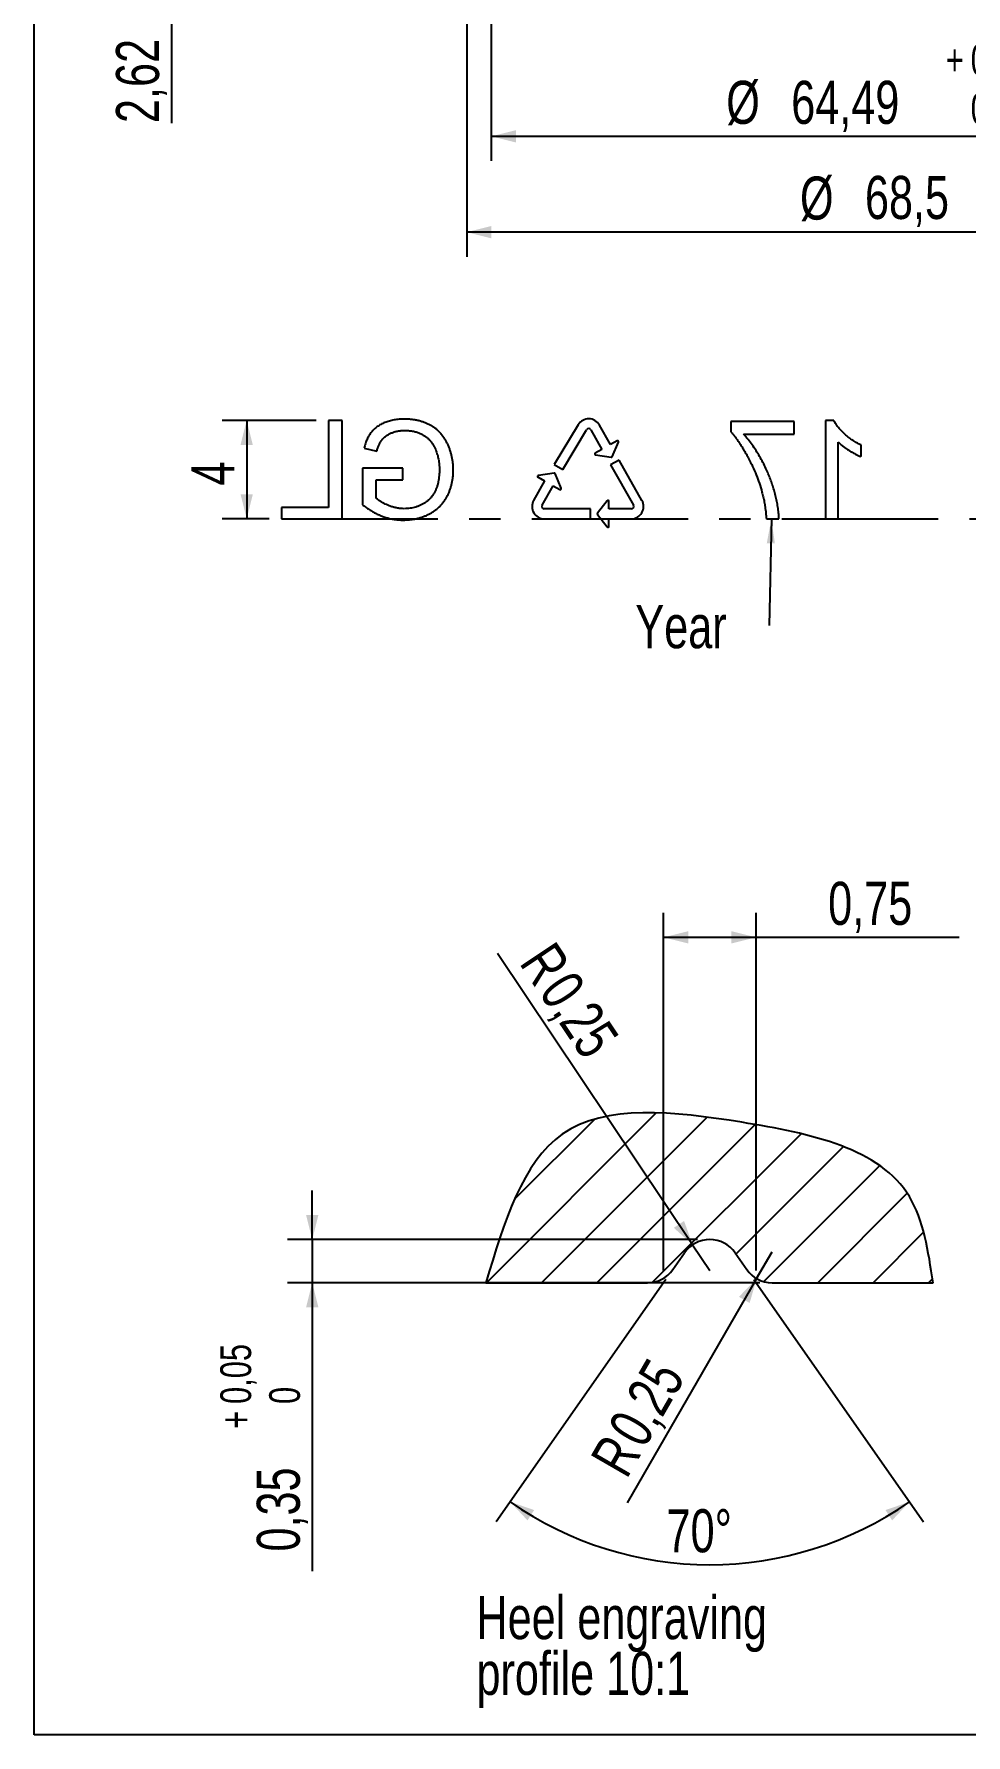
# Model space of a CAD drawing. Header units: millimetres. Extents: x -54 to 586, y 8 to 412.
# Drawn here: x 8 to 83.7, y 8 to 146.2 of the extents above; entities that cross this region are included whole.
import ezdxf

# ---------------------------------------------------------------- set-up
doc = ezdxf.new("R2010")
doc.units = ezdxf.units.MM
doc.header["$PDSIZE"] = -1
doc.linetypes.add('CENTERX2', pattern=[20.32, 12.7, -2.54, 2.54, -2.54])
for name, color, linetype in [('CENTERLINE', 4, 'CENTERX2'), ('DIMENSIONS', 2, 'Continuous'), ('HATCH', 3, 'Continuous'), ('TEXT', 2, 'Continuous')]:
    doc.layers.add(name, color=color, linetype=linetype)
doc.layers.add('OUTLINE', color=7, linetype='Continuous', lineweight=25)
doc.styles.add('SLDTEXTSTYLE0', font='TXT', dxfattribs={"width": 0.75})
doc.dimstyles.new('SLDDIMSTYLE0', dxfattribs={"dimtxt": 3.5, "dimasz": 2, "dimexe": 0, "dimexo": 0.0625, "dimgap": 0.875, "dimtad": 1, "dimrnd": 1e-09, "dimzin": 12, "dimdsep": 46, "dimtxsty": 'SLDTEXTSTYLE0', "dimsah": 1, "dimcen": 0.09, "dimadec": 0, "dimazin": 3, "dimtfac": 1, "dimtofl": 0, "dimtmove": 0, "dimatfit": 3, "dimfxl": 0, "dimfrac": 2, "dimtolj": 1, "dimtzin": 12, "dimarcsym": 0})
doc.dimstyles.new('SLDDIMSTYLE11', dxfattribs={"dimtxt": 0.18, "dimasz": 2, "dimexe": 0, "dimexo": 0.0625, "dimgap": 0, "dimtad": 0, "dimtih": 1, "dimtoh": 1, "dimdec": 0, "dimrnd": 1e-09, "dimzin": 0, "dimdsep": 46, "dimtxsty": 'Standard', "dimsah": 1, "dimcen": 0.09, "dimadec": 0, "dimazin": 0, "dimtfac": 2, "dimtdec": 0, "dimtofl": 0, "dimtmove": 0, "dimatfit": 3, "dimfxl": 0, "dimfrac": 2, "dimtolj": 1, "dimtzin": 0, "dimarcsym": 0})
doc.dimstyles.new('SLDDIMSTYLE12', dxfattribs={"dimtxt": 3.5, "dimasz": 2, "dimexe": 0, "dimexo": 0.0625, "dimgap": 0.875, "dimtad": 1, "dimlfac": 0.1, "dimrnd": 1e-09, "dimdsep": 46, "dimtxsty": 'SLDTEXTSTYLE0', "dimsah": 1, "dimcen": 0.09, "dimadec": 0, "dimazin": 2, "dimtfac": 1, "dimtofl": 0, "dimtmove": 0, "dimatfit": 3, "dimfxl": 0, "dimfrac": 2, "dimtolj": 1, "dimtzin": 12, "dimarcsym": 0})
doc.dimstyles.new('SLDDIMSTYLE13', dxfattribs={"dimtxt": 3.5, "dimasz": 2, "dimexe": 0, "dimexo": 0.0625, "dimgap": 0.875, "dimtad": 1, "dimlfac": 0.1, "dimrnd": 1e-09, "dimdsep": 46, "dimtxsty": 'SLDTEXTSTYLE0', "dimsah": 1, "dimcen": 0.09, "dimadec": 0, "dimazin": 2, "dimtol": 1, "dimtp": 0.05, "dimtfac": 1, "dimtmove": 0, "dimatfit": 0, "dimfxl": 0, "dimfrac": 2, "dimtolj": 1, "dimarcsym": 0})
doc.dimstyles.new('SLDDIMSTYLE14', dxfattribs={"dimtxt": 3.5, "dimasz": 2, "dimexe": 0, "dimexo": 0.0625, "dimgap": 0.875, "dimtad": 1, "dimdec": 4, "dimlfac": 0.1, "dimzin": 12, "dimdsep": 46, "dimtxsty": 'SLDTEXTSTYLE0', "dimsah": 1, "dimcen": 0.09, "dimazin": 3, "dimtfac": 1, "dimtofl": 0, "dimtmove": 0, "dimatfit": 3, "dimfxl": 0, "dimfrac": 2, "dimtolj": 1, "dimtzin": 12, "dimarcsym": 0})
doc.dimstyles.new('SLDDIMSTYLE15', dxfattribs={"dimtxt": 3.5, "dimasz": 2, "dimexe": 0, "dimexo": 0.0625, "dimgap": 0.875, "dimtad": 1, "dimlfac": 0.1, "dimrnd": 1e-09, "dimdsep": 46, "dimtxsty": 'SLDTEXTSTYLE0', "dimsah": 1, "dimcen": 0, "dimadec": 0, "dimazin": 2, "dimtfac": 1, "dimtofl": 0, "dimtmove": 0, "dimatfit": 3, "dimfxl": 0, "dimfrac": 2, "dimtolj": 1, "dimtzin": 12, "dimarcsym": 0})
doc.dimstyles.new('SLDDIMSTYLE21', dxfattribs={"dimtxt": 3.5, "dimasz": 2, "dimexe": 0, "dimexo": 0.0625, "dimgap": 0.875, "dimtad": 1, "dimlfac": 0.5, "dimrnd": 1e-09, "dimzin": 12, "dimdsep": 46, "dimtxsty": 'SLDTEXTSTYLE0', "dimsah": 1, "dimcen": 0.09, "dimadec": 0, "dimazin": 3, "dimtfac": 1, "dimtofl": 0, "dimtmove": 0, "dimatfit": 3, "dimfxl": 0, "dimfrac": 2, "dimtolj": 1, "dimtzin": 12, "dimarcsym": 0})
doc.dimstyles.new('SLDDIMSTYLE5', dxfattribs={"dimtxt": 3.5, "dimasz": 2, "dimexe": 0, "dimexo": 0.0625, "dimgap": 0.875, "dimtad": 1, "dimrnd": 1e-09, "dimzin": 12, "dimdsep": 46, "dimtxsty": 'SLDTEXTSTYLE0', "dimsah": 1, "dimcen": 0.09, "dimadec": 0, "dimazin": 3, "dimtol": 1, "dimtp": 0.05, "dimtfac": 1, "dimtofl": 0, "dimtmove": 0, "dimatfit": 3, "dimfxl": 0, "dimfrac": 2, "dimtolj": 1, "dimarcsym": 0})
doc.dimstyles.new('SLDDIMSTYLE6', dxfattribs={"dimtxt": 3.5, "dimasz": 2, "dimexe": 0, "dimexo": 0.0625, "dimgap": 0.875, "dimtad": 1, "dimrnd": 1e-09, "dimzin": 12, "dimdsep": 46, "dimtxsty": 'SLDTEXTSTYLE0', "dimsah": 1, "dimcen": 0.09, "dimadec": 0, "dimazin": 3, "dimtfac": 1, "dimtmove": 0, "dimatfit": 0, "dimfxl": 0, "dimfrac": 2, "dimtolj": 1, "dimtzin": 12, "dimarcsym": 0})

# ---------------------------------------------------------------- blocks, each defined once
blk = doc.blocks.new('SW_NOTE_0')
at = {"layer": 'TEXT', "color": 0, "char_height": 3.5, "attachment_point": 1, "style": 'SLDTEXTSTYLE0'}
for s, insert in [('Heel engraving', (0, 4.5)), ('profile 10:1', (0, -0.03))]:
    blk.add_mtext(s, dxfattribs=dict(at, insert=insert))
blk = doc.blocks.new('_D_7')
at = {"layer": 'DIMENSIONS'}
for p, q in [((45.16, 148.82), (45.16, 135.93)), ((109.66, 148.82), (109.66, 135.93)), ((45.16, 137.93), (109.66, 137.93))]:
    blk.add_line(p, q, dxfattribs=at)
for points in [[(45.16, 137.93), (47.16, 137.43), (47.16, 138.43)], [(109.66, 137.93), (107.66, 138.43), (107.66, 137.43)]]:
    blk.add_solid(points, dxfattribs=at)
at = {"layer": 'DIMENSIONS', "attachment_point": 1, "style": 'SLDTEXTSTYLE0'}
for s, insert, char_height in [('0,05', (84.11, 145.4), 2.5), ('+', (82.08, 145.4), 2.5), ('%%c', (64.25, 142.44), 3.5), ('64,49', (69.53, 142.44), 3.5), ('0', (84.11, 141.43), 2.5)]:
    blk.add_mtext(s, dxfattribs=dict(at, insert=insert, char_height=char_height))
blk = doc.blocks.new('_D_14')
at = {"layer": 'DIMENSIONS'}
for p, q in [((43.16, 161.32), (43.16, 128.14)), ((111.66, 161.32), (111.66, 128.14)), ((111.66, 130.14), (43.16, 130.14))]:
    blk.add_line(p, q, dxfattribs=at)
for points in [[(43.16, 130.14), (45.16, 129.64), (45.16, 130.64)], [(111.66, 130.14), (109.66, 130.64), (109.66, 129.64)]]:
    blk.add_solid(points, dxfattribs=at)
at = {"layer": 'DIMENSIONS', "char_height": 3.5, "attachment_point": 1, "style": 'SLDTEXTSTYLE0'}
for s, insert in [('%%c', (70.24, 134.66)), ('68,5', (75.52, 134.71))]:
    blk.add_mtext(s, dxfattribs=dict(at, insert=insert))
blk = doc.blocks.new('_D_24')
at = {"layer": 'DIMENSIONS'}
for p, q in [((19.18, 152.44), (19.18, 156.44)), ((48.24, 152.44), (17.18, 152.44)), ((19.18, 152.44), (19.18, 149.82)), ((44.16, 149.82), (17.18, 149.82)), ((19.18, 149.82), (19.18, 139.01))]:
    blk.add_line(p, q, dxfattribs=at)
for points in [[(19.18, 152.44), (19.68, 154.44), (18.68, 154.44)], [(19.18, 149.82), (18.68, 147.82), (19.68, 147.82)]]:
    blk.add_solid(points, dxfattribs=at)
at = {"layer": 'DIMENSIONS', "insert": (14.66, 139.01), "char_height": 3.5, "attachment_point": 1, "rotation": 90, "style": 'SLDTEXTSTYLE0'}
blk.add_mtext('2,62', dxfattribs=at)
blk = doc.blocks.new('_D_30')
at = {"layer": 'DIMENSIONS'}
for p, q in [((59.16, 45.76), (59.16, 74.83)), ((66.67, 45.76), (66.67, 74.83)), ((59.16, 72.83), (66.67, 72.83)), ((66.67, 72.83), (83.17, 72.83))]:
    blk.add_line(p, q, dxfattribs=at)
for points in [[(59.16, 72.83), (61.16, 72.33), (61.16, 73.33)], [(66.67, 72.83), (64.67, 73.33), (64.67, 72.33)]]:
    blk.add_solid(points, dxfattribs=at)
at = {"layer": 'DIMENSIONS', "insert": (72.53, 77.34), "char_height": 3.5, "attachment_point": 1, "style": 'SLDTEXTSTYLE0'}
blk.add_mtext('0,75', dxfattribs=at)
blk = doc.blocks.new('_D_31')
at = {"layer": 'DIMENSIONS'}
for p, q in [((30.61, 48.26), (30.61, 52.26)), ((61.91, 48.26), (28.61, 48.26)), ((30.61, 48.26), (30.61, 44.76)), ((66.97, 44.76), (28.61, 44.76)), ((30.61, 44.76), (30.61, 21.32))]:
    blk.add_line(p, q, dxfattribs=at)
for points in [[(30.61, 48.26), (31.11, 50.26), (30.11, 50.26)], [(30.61, 44.76), (30.11, 42.76), (31.11, 42.76)]]:
    blk.add_solid(points, dxfattribs=at)
at = {"layer": 'DIMENSIONS', "attachment_point": 1, "rotation": 90, "style": 'SLDTEXTSTYLE0'}
for s, insert, char_height in [('0,05', (23.14, 34.9), 2.5), ('0', (27.11, 34.9), 2.5), ('+', (23.14, 32.88), 2.5), ('0,35', (26.1, 22.91), 3.5)]:
    blk.add_mtext(s, dxfattribs=dict(at, insert=insert, char_height=char_height))
blk = doc.blocks.new('_D_32')
at = {"layer": 'DIMENSIONS'}
for p, q in [((59.33, 45.01), (45.54, 25.31)), ((66.49, 45.01), (80.28, 25.31))]:
    blk.add_line(p, q, dxfattribs=at)
blk.add_arc((62.91, 50.12), 28.28, 235, 305, dxfattribs=at)
for points in [[(46.69, 26.95), (48.1, 25.44), (48.64, 26.28)], [(79.14, 26.95), (77.19, 26.28), (77.73, 25.44)]]:
    blk.add_solid(points, dxfattribs=at)
at = {"layer": 'DIMENSIONS', "insert": (59.4, 26.35), "char_height": 3.5, "attachment_point": 1, "style": 'SLDTEXTSTYLE0'}
blk.add_mtext('70°', dxfattribs=at)
blk = doc.blocks.new('_D_33')
at = {"layer": 'DIMENSIONS'}
for q in [(45.67, 71.51), (62.91, 45.76)]:
    blk.add_line((61.52, 47.84), q, dxfattribs=at)
blk.add_solid([(61.52, 47.84), (60.82, 49.78), (59.99, 49.22)], dxfattribs=at)
at = {"layer": 'DIMENSIONS', "char_height": 3.5, "attachment_point": 1, "rotation": 303.8129, "style": 'SLDTEXTSTYLE0'}
for s, insert in [('R', (50.28, 72.69)), ('0,25', (51.86, 70.34))]:
    blk.add_mtext(s, dxfattribs=dict(at, insert=insert))
blk = doc.blocks.new('_D_34')
at = {"layer": 'DIMENSIONS'}
for q in [(67.97, 47.26), (56.2, 26.87)]:
    blk.add_line((66.72, 45.09), q, dxfattribs=at)
blk.add_solid([(66.72, 45.09), (65.28, 43.61), (66.15, 43.11)], dxfattribs=at)
at = {"layer": 'DIMENSIONS', "char_height": 3.5, "attachment_point": 1, "rotation": 60, "style": 'SLDTEXTSTYLE0'}
for s, insert in [('0,25', (54.53, 32.93)), ('R', (53.12, 30.48))]:
    blk.add_mtext(s, dxfattribs=dict(at, insert=insert))
blk = doc.blocks.new('_D_53')
at = {"layer": 'DIMENSIONS'}
for p, q in [((30.92, 114.84), (23.28, 114.84)), ((25.28, 114.84), (25.28, 106.84)), ((27.12, 106.84), (23.28, 106.84))]:
    blk.add_line(p, q, dxfattribs=at)
for points in [[(25.28, 114.84), (24.78, 112.84), (25.78, 112.84)], [(25.28, 106.84), (25.78, 108.84), (24.78, 108.84)]]:
    blk.add_solid(points, dxfattribs=at)
at = {"layer": 'DIMENSIONS', "insert": (20.77, 109.55), "char_height": 3.5, "attachment_point": 1, "rotation": 90, "style": 'SLDTEXTSTYLE0'}
blk.add_mtext('4', dxfattribs=at)
blk = doc.blocks.new('SW_NOTE_11')
at = {"layer": 'TEXT', "color": 0, "insert": (-10.87, 1.66), "char_height": 3.5, "attachment_point": 1, "style": 'SLDTEXTSTYLE0'}
blk.add_mtext('Year', dxfattribs=at)

msp = doc.modelspace()

# ---------------------------------------------------------------- hatches: boundary and pattern name
at = {"layer": 'HATCH'}
h = msp.add_hatch(dxfattribs=at)
h.set_pattern_fill('ANSI31', color=256, style=0)
edge = h.paths.add_edge_path(flags=0)
edge.add_arc((62.91347, 45.75915), 2.5, 35, 145, ccw=False)
edge.add_line((64.96135, 47.19309), (65.91915, 45.82521))
edge.add_arc((67.96703, 47.25915), 2.5, 215, 270)
edge.add_line((67.96703, 44.75915), (81.05272, 44.75915))
edge.add_spline(control_points=[(81.05272, 44.75915), (80.66935, 47.30601), (79.49918, 55.07985), (65.64134, 58.07675), (49.27011, 59.83393), (46.19794, 49.65942), (44.71831, 44.75915)], knot_values=[0, 0, 0, 0, 0.144171711, 0.440059394, 0.730319778, 1, 1, 1, 1], weights=[1, 1, 1, 1, 1, 1, 1], degree=3, periodic=0)
edge.add_line((44.71831, 44.75915), (57.85991, 44.75915))
edge.add_arc((57.85991, 47.25915), 2.5, 270, 325)
edge.add_line((59.90779, 45.82521), (60.86559, 47.19309))

# ---------------------------------------------------------------- linework, layer by layer
at = {"color": 2}
for p in [(59.16133, 44.75915), (66.66561, 44.75915)]:
    msp.add_point(p, dxfattribs=at)
at = {"layer": 'CENTERLINE'}
msp.add_line((28.1222, 106.84396), (169.03998, 106.84396), dxfattribs=at)
at = {"layer": 'OUTLINE'}
for p, q in [((8, 8), (8, 412)), ((31.91707, 114.84395), (31.91707, 107.76703)), ((33.04528, 114.84395), (31.91707, 114.84395)), ((33.04528, 106.84394), (33.04528, 114.84395)), ((72.98759, 114.84395), (72.32733, 114.84395)), ((72.32733, 114.84395), (72.32733, 106.84394)), ((52.21758, 114.48716), (50.27236, 111.26267)), ((50.95736, 110.84943), (52.90258, 114.07392)), ((53.24362, 114.06903), (54.13897, 112.48319)), ((54.83561, 112.87652), (53.94025, 114.46233)), ((64.63502, 114.7414), (64.63502, 113.91126)), ((69.76323, 114.7414), (64.63502, 114.7414)), ((65.66067, 113.71576), (69.76323, 113.71576)), ((69.76323, 113.71576), (69.76323, 114.7414)), ((34.81772, 112.58917), (35.84976, 112.32953)), ((54.13897, 112.48319), (53.6012, 112.17957)), ((53.62877, 112.03079), (54.90441, 111.84113)), ((55.37337, 113.18015), (54.83561, 112.87652)), ((54.99, 111.88947), (55.48654, 113.07971)), ((73.35297, 106.84394), (73.35297, 113.07793)), ((75.19913, 111.89847), (75.19913, 112.84398)), ((34.6863, 110.94652), (34.6863, 107.98662)), ((37.96836, 110.94652), (34.6863, 110.94652)), ((37.96836, 110.02343), (37.96836, 110.94652)), ((50.27236, 111.26267), (50.95736, 110.84943)), ((55.5501, 111.61106), (54.85347, 111.21773)), ((54.85347, 111.21773), (56.70493, 107.93852)), ((57.40157, 108.33185), (55.5501, 111.61106)), ((35.81451, 108.50744), (35.81451, 110.02343)), ((35.81451, 110.02343), (37.96836, 110.02343)), ((49.49049, 109.91763), (48.59513, 108.33185)), ((48.95272, 110.22125), (49.49049, 109.91763)), ((50.25593, 110.55975), (48.98029, 110.37009)), ((49.29177, 107.93852), (50.18712, 109.5243)), ((50.18712, 109.5243), (50.72489, 109.22067)), ((50.83806, 109.32116), (50.34152, 110.51141)), ((54.56875, 108.31069), (53.77642, 107.29312)), ((54.71187, 107.64395), (54.71187, 108.26151)), ((31.91707, 107.76703), (28.1222, 107.76703)), ((28.1222, 107.76703), (28.1222, 106.84394)), ((28.1222, 106.84394), (33.04528, 106.84394)), ((53.2295, 107.64395), (49.46372, 107.64395)), ((49.46372, 106.84394), (53.2295, 106.84394)), ((53.2295, 106.84394), (53.2295, 107.64395)), ((53.77642, 107.19483), (54.56875, 106.17726)), ((56.53298, 107.64395), (54.71187, 107.64395)), ((54.71187, 106.84394), (56.53298, 106.84394)), ((54.71187, 106.22643), (54.71187, 106.84394)), ((67.50682, 106.84394), (68.53246, 106.84394)), ((72.32733, 106.84394), (73.35297, 106.84394)), ((59.90779, 45.82521), (60.86559, 47.19309)), ((64.96135, 47.19309), (65.91915, 45.82521)), ((44.71831, 44.75915), (57.85991, 44.75915)), ((67.96703, 44.75915), (81.05272, 44.75915)), ((586, 8), (8, 8))]:
    msp.add_line(p, q, dxfattribs=at)
for centre, radius, start, end in [((53.07166, 113.97192), 0.99747, 29.4493656, 148.8987313), ((53.07166, 113.97192), 0.19747, 29.4493656, 148.8987313), ((53.64054, 112.10991), 0.08, 119.4493656, 261.5430536), ((55.4127, 113.11049), 0.08, 337.3556776, 119.4493656), ((54.91617, 111.92025), 0.08, 261.5430536, 337.3556776), ((48.99206, 110.29093), 0.08, 98.4569464, 240.5506344), ((50.26769, 110.4806), 0.08, 22.6443224, 98.4569464), ((50.76422, 109.29036), 0.08, 240.5506344, 22.6443224), ((49.46372, 107.84143), 0.99747, 150.5506344, 270), ((49.46372, 107.84143), 0.19747, 150.5506344, 270), ((54.63187, 108.26152), 0.08, 0, 142.093688), ((56.53298, 107.84143), 0.99747, 270, 29.4493656), ((56.53298, 107.84143), 0.19747, 270, 29.4493656), ((53.83954, 107.24396), 0.08, 142.093688, 217.906312), ((54.63187, 106.2264), 0.08, 217.906312, 0), ((62.91347, 45.75915), 2.5, 35, 145), ((57.85991, 47.25915), 2.5, 270, 325), ((67.96703, 47.25915), 2.5, 215, 270)]:
    msp.add_arc(centre, radius, start, end, dxfattribs=at)
for points, knots in [([(38.08054, 114.94653), (37.93936, 114.94313), (37.66353, 114.93649), (37.25968, 114.88488), (36.87775, 114.79657), (36.57506, 114.6951), (36.34773, 114.59622), (36.18703, 114.51631), (36.03598, 114.42904), (35.89283, 114.33726), (35.76079, 114.23494), (35.63812, 114.1269), (35.52449, 114.01183), (35.38459, 113.84761), (35.22456, 113.61949), (35.06398, 113.30971), (34.92334, 112.96439), (34.85373, 112.7171), (34.81772, 112.58916)], [0, 0, 0, 0, 0.096241704, 0.188043595, 0.277016361, 0.363173351, 0.405261117, 0.445983925, 0.485469513, 0.52416261, 0.561827135, 0.599244282, 0.635560261, 0.671985669, 0.746255854, 0.82495272, 0.909431889, 1, 1, 1, 1]), ([(42.07092, 110.8055), (42.06926, 110.90116), (42.06596, 111.09114), (42.0432, 111.37423), (42.00473, 111.65237), (41.95162, 111.92571), (41.8846, 112.19402), (41.8011, 112.45734), (41.7012, 112.71544), (41.58806, 112.96777), (41.46205, 113.21072), (41.31734, 113.43652), (41.1652, 113.65046), (40.99307, 113.84323), (40.81293, 114.02478), (40.61597, 114.18637), (40.40715, 114.33285), (40.18558, 114.46265), (39.95255, 114.57593), (39.71084, 114.6757), (39.45991, 114.75849), (39.2012, 114.82834), (38.93327, 114.88024), (38.65681, 114.91928), (38.3715, 114.94157), (38.17833, 114.94486), (38.08054, 114.94653)], [0, 0, 0, 0, 0.04416583, 0.087711637, 0.131033355, 0.173744872, 0.216216443, 0.258650041, 0.301201744, 0.343924654, 0.386289385, 0.427414017, 0.467670063, 0.507345432, 0.546586048, 0.585649539, 0.624787707, 0.664254006, 0.704074001, 0.744333824, 0.784890967, 0.825991925, 0.867977317, 0.910810433, 0.954847985, 1, 1, 1, 1]), ([(75.19913, 112.84396), (75.07096, 112.90997), (74.81836, 113.04006), (74.46149, 113.26474), (74.12831, 113.50831), (73.82434, 113.77071), (73.55185, 114.03892), (73.32222, 114.30956), (73.13008, 114.57271), (73.03368, 114.75622), (72.98759, 114.84396)], [0, 0, 0, 0, 0.142657251, 0.281168994, 0.416977192, 0.550852493, 0.67836417, 0.795032443, 0.901998178, 1, 1, 1, 1]), ([(35.84977, 112.32954), (35.87955, 112.42448), (35.9366, 112.60631), (36.03709, 112.86045), (36.15415, 113.0799), (36.27932, 113.27306), (36.42843, 113.43922), (36.60156, 113.58646), (36.80388, 113.71433), (37.03095, 113.82381), (37.27781, 113.91321), (37.54056, 113.97691), (37.81651, 114.01653), (38.00508, 114.02111), (38.10137, 114.02345)], [0, 0, 0, 0, 0.097073639, 0.185917657, 0.266117078, 0.339402343, 0.409906999, 0.483112535, 0.560458621, 0.642739319, 0.728631427, 0.816102831, 0.906096582, 1, 1, 1, 1]), ([(38.10137, 114.02345), (38.21527, 114.02058), (38.43579, 114.01502), (38.75536, 113.97517), (39.05108, 113.90719), (39.32198, 113.81032), (39.5669, 113.69125), (39.78936, 113.5566), (39.98559, 113.40246), (40.15632, 113.23078), (40.3048, 113.04713), (40.43721, 112.8557), (40.55235, 112.65494), (40.61385, 112.51392), (40.64464, 112.44332)], [0, 0, 0, 0, 0.106840719, 0.206856738, 0.301553336, 0.390955338, 0.476129142, 0.556665137, 0.634464919, 0.709590998, 0.783321749, 0.855746515, 0.927790557, 1, 1, 1, 1]), ([(64.63502, 113.91127), (64.6954, 113.84067), (64.81884, 113.69632), (64.99766, 113.46639), (65.17742, 113.22159), (65.35495, 112.95957), (65.5329, 112.68224), (65.71055, 112.38872), (65.88864, 112.07971), (66.12224, 111.64705), (66.40093, 111.09313), (66.69052, 110.41061), (66.9476, 109.72128), (67.08441, 109.25248), (67.15264, 109.01867)], [0, 0, 0, 0, 0.0502734726, 0.102791592, 0.1576149749, 0.2146336648, 0.2740644707, 0.3359484752, 0.4003220641, 0.4670793284, 0.6020733565, 0.7357483921, 0.8682030503, 0.9999950839, 0.9999950839, 0.9999950839, 0.9999950839]), ([(68.53246, 106.84394), (68.52508, 107.00233), (68.51034, 107.31914), (68.44769, 107.79104), (68.36086, 108.25874), (68.25311, 108.72206), (68.13338, 109.17948), (67.99623, 109.62913), (67.84072, 110.06977), (67.66748, 110.50373), (67.46621, 110.95806), (67.23041, 111.42899), (66.95962, 111.9148), (66.67132, 112.39048), (66.35994, 112.85134), (66.02662, 113.29695), (65.78265, 113.57616), (65.66067, 113.71576)], [0, 0, 0, 0, 0.062710929, 0.125428734, 0.188145223, 0.250867654, 0.313583683, 0.37519072, 0.436800368, 0.498404471, 0.560015507, 0.633352043, 0.706688765, 0.780015848, 0.853347564, 0.926677734, 1, 1, 1, 1]), ([(40.64464, 112.44332), (40.69061, 112.31916), (40.78314, 112.06924), (40.87354, 111.67536), (40.93189, 111.26666), (40.93907, 110.9884), (40.94272, 110.84717)], [0, 0, 0, 0, 0.242983156, 0.489082832, 0.740678912, 1, 1, 1, 1]), ([(73.35297, 113.07794), (73.41203, 113.02098), (73.53477, 112.90261), (73.74225, 112.73509), (73.97383, 112.5653), (74.2265, 112.40203), (74.48405, 112.24832), (74.73293, 112.11009), (74.96901, 111.99311), (75.12451, 111.92914), (75.19913, 111.89845)], [0, 0, 0, 0, 0.1116703, 0.232094481, 0.362743459, 0.50255751, 0.641525103, 0.771098495, 0.890161757, 1, 1, 1, 1]), ([(37.9924, 106.7414), (38.08914, 106.74288), (38.28132, 106.74583), (38.56586, 106.77107), (38.84375, 106.80857), (39.11447, 106.86372), (39.37898, 106.93392), (39.63676, 107.02068), (39.88792, 107.12192), (40.13107, 107.23799), (40.36255, 107.37098), (40.58172, 107.51679), (40.78581, 107.67762), (40.97515, 107.85215), (41.14904, 108.04142), (41.31007, 108.24292), (41.4539, 108.46034), (41.58373, 108.68968), (41.69837, 108.9292), (41.79847, 109.17686), (41.88121, 109.43207), (41.95021, 109.6937), (42.00509, 109.96164), (42.04342, 110.23675), (42.06598, 110.5188), (42.06926, 110.70931), (42.07092, 110.8055)], [0, 0, 0, 0, 0.044698781, 0.088795682, 0.131911535, 0.17422488, 0.216380228, 0.258300733, 0.299832752, 0.341458572, 0.382702736, 0.423098184, 0.463001856, 0.502657353, 0.541964013, 0.581674027, 0.621727083, 0.662297901, 0.703371795, 0.7443536, 0.785650183, 0.827265022, 0.869336441, 0.91196331, 0.955547984, 1, 1, 1, 1]), ([(40.94272, 110.84716), (40.94219, 110.76264), (40.94114, 110.59359), (40.92172, 110.34073), (40.89462, 110.08856), (40.84807, 109.83921), (40.78973, 109.59234), (40.71169, 109.35591), (40.61748, 109.13079), (40.50715, 108.91844), (40.37658, 108.71779), (40.226, 108.53177), (40.05938, 108.35994), (39.87435, 108.20778), (39.67303, 108.07826), (39.46112, 107.96706), (39.24048, 107.87438), (39.01551, 107.79716), (38.7869, 107.73664), (38.55565, 107.69434), (38.32161, 107.67271), (38.16519, 107.66721), (38.08695, 107.66445)], [0, 0, 0, 0, 0.0522622124, 0.1045334222, 0.1567876058, 0.2090585192, 0.2613181987, 0.3135814029, 0.3628589813, 0.4121285464, 0.4613950831, 0.5106631228, 0.5599424375, 0.6092036833, 0.6584746412, 0.7077533632, 0.7570515374, 0.8063528968, 0.8547695461, 0.9031956699, 0.9515774287, 1, 1, 1, 1]), ([(34.6863, 107.98662), (34.77542, 107.91864), (34.95361, 107.78272), (35.23004, 107.59107), (35.51779, 107.41687), (35.81484, 107.25905), (36.12067, 107.11894), (36.42899, 107.0012), (36.73841, 106.90644), (37.04707, 106.83336), (37.35952, 106.77864), (37.67546, 106.74882), (37.88673, 106.74389), (37.99239, 106.74142)], [0, 0, 0, 0, 0.093343146, 0.186650103, 0.279995829, 0.373329692, 0.466662926, 0.559998582, 0.647996558, 0.735993185, 0.824025612, 0.91198547, 1, 1, 1, 1]), ([(38.08695, 107.66445), (37.99471, 107.66742), (37.81026, 107.67334), (37.53502, 107.7065), (37.26429, 107.76564), (36.99947, 107.84705), (36.75971, 107.9401), (36.54324, 108.03731), (36.34978, 108.13688), (36.16119, 108.24515), (35.97958, 108.36562), (35.86954, 108.46016), (35.81451, 108.50744)], [0, 0, 0, 0, 0.112006413, 0.22398145, 0.336002896, 0.447995243, 0.559998771, 0.648010692, 0.735982952, 0.824020401, 0.911991976, 1, 1, 1, 1]), ([(67.15265, 109.01867), (67.18758, 108.88583), (67.25744, 108.62017), (67.34227, 108.21677), (67.41255, 107.78585), (67.46895, 107.32807), (67.4942, 107.00532), (67.50682, 106.84394)], [0, 0, 0, 0, 0.1866818554, 0.3733113123, 0.5600224942, 0.7799979264, 1, 1, 1, 1]), ([(81.05272, 44.75915), (80.66935, 47.30601), (79.49918, 55.07985), (65.64134, 58.07675), (49.27011, 59.83393), (46.19794, 49.65942), (44.71831, 44.75915)], [0, 0, 0, 0, 0.144171711, 0.440059394, 0.730319778, 1, 1, 1, 1])]:
    msp.add_open_spline(points, degree=3, knots=knots, dxfattribs=at)

# ---------------------------------------------------------------- block references
at = {"layer": 'TEXT'}
for name, p in [('SW_NOTE_11', (67.73519, 98.16547)), ('SW_NOTE_0', (43.95311, 14.78944))]:
    msp.add_blockref(name, p, dxfattribs=at)

# ---------------------------------------------------------------- dimensions: what is measured, and where the dimension line sits
at = {"layer": 'DIMENSIONS'}
for base, p1, p2, dimstyle, picture, middle in [((43.15982, 130.14443), (111.65982, 162.31949), (43.15982, 162.31949), 'SLDDIMSTYLE0', '_D_14', (77.40982, 130.14443)), ((109.65653, 137.93058), (45.16311, 149.81949), (109.65653, 149.81949), 'SLDDIMSTYLE5', '_D_7', (77.40982, 137.93058))]:
    dim = msp.add_linear_dim(base=base, p1=p1, p2=p2, text='%%c<>', dimstyle=dimstyle, dxfattribs=at)
    dim.commit()
    dim.dimension.update_dxf_attribs({"geometry": picture, "text_midpoint": middle, "dimtype": 160})
for base, p1, p2, dimstyle, picture, middle in [((19.17672, 149.81949), (49.23787, 152.43949), (45.16311, 149.81949), 'SLDDIMSTYLE6', '_D_24', (19.17672, 143.53806)), ((25.2815, 106.84396), (31.91707, 114.84396), (28.1222, 106.84396), 'SLDDIMSTYLE21', '_D_53', (25.2815, 110.84396)), ((30.61074, 44.75915), (62.91347, 48.25915), (67.96703, 44.75915), 'SLDDIMSTYLE13', '_D_31', (30.61074, 32.13438))]:
    dim = msp.add_linear_dim(base=base, p1=p1, p2=p2, angle=90, dimstyle=dimstyle, dxfattribs=at)
    dim.commit()
    dim.dimension.update_dxf_attribs({"geometry": picture, "text_midpoint": middle, "dimtype": 160})
dim = msp.add_linear_dim(base=(66.66561, 72.82509), p1=(59.16133, 44.75915), p2=(66.66561, 44.75915), dimstyle='SLDDIMSTYLE12', dxfattribs=at)
dim.commit()
dim.dimension.update_dxf_attribs({"geometry": '_D_30', "text_midpoint": (77.05427, 72.82509), "dimtype": 160})
for center, mpoint, picture, middle in [((62.91347, 45.75915), (61.52227, 47.8363), '_D_33', (49.76654, 65.38828)), ((67.96703, 47.25915), (66.71703, 45.09408), '_D_34', (59.84366, 33.18904))]:
    dim = msp.add_radius_dim(center=center, mpoint=mpoint, dimstyle='SLDDIMSTYLE15', dxfattribs=at)
    dim.commit()
    dim.dimension.update_dxf_attribs({"geometry": picture, "text_midpoint": middle, "dimtype": 164})
dim = msp.add_angular_dim_2l(base=(62.91347, 21.8339), line1=((64.96135, 47.19309), (65.91915, 45.82521)), line2=((59.90779, 45.82521), (60.86559, 47.19309)), dimstyle='SLDDIMSTYLE14', dxfattribs=at)
dim.commit()
dim.dimension.update_dxf_attribs({"geometry": '_D_32', "text_midpoint": (62.91347, 21.8339), "dimtype": 162})

# ---------------------------------------------------------------- leaders
at = {"layer": 'TEXT'}
msp.add_leader([(67.9135, 106.84396), (67.73519, 98.16547)], dimstyle='SLDDIMSTYLE11', dxfattribs=at)

doc.saveas('drawing.dxf')
